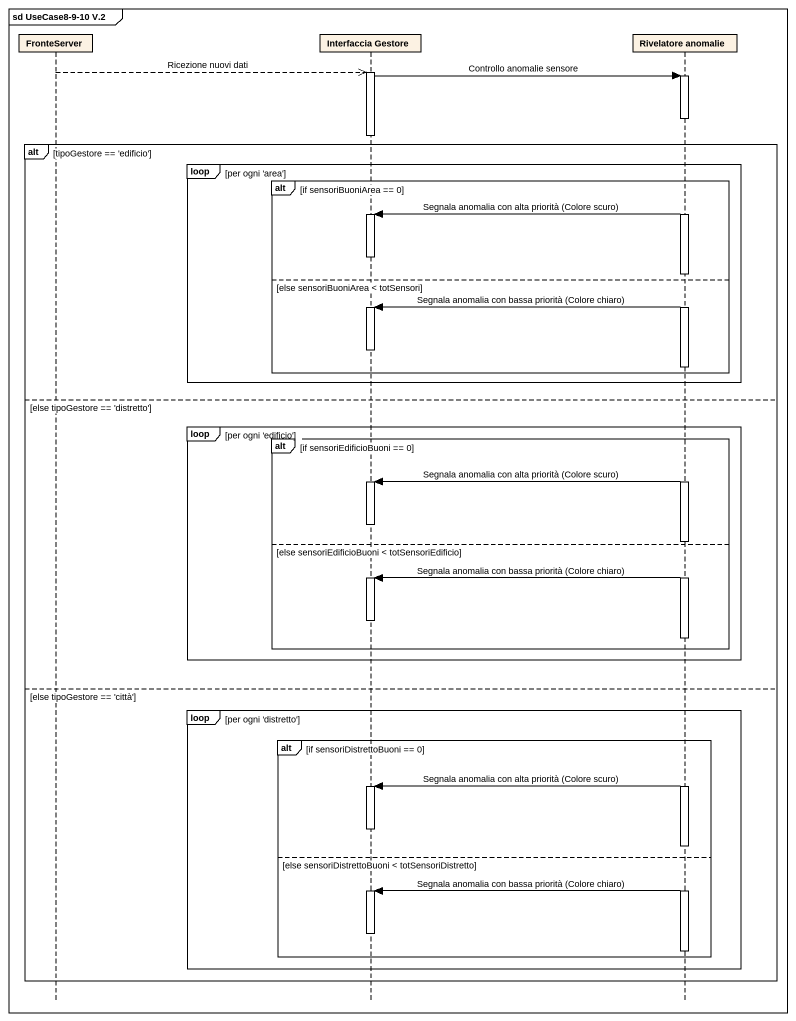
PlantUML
@startuml
mainframe sd UseCase8-9-10 V.2
hide footbox
participant FronteServer
participant "Interfaccia Gestore" as Interfaccia_Gestore
participant "Rivelatore anomalie" as Rivelatore_anomalie

FronteServer -->> Interfaccia_Gestore : Ricezione nuovi dati
activate Interfaccia_Gestore
Interfaccia_Gestore -> Rivelatore_anomalie : Controllo anomalie sensore
activate Rivelatore_anomalie
deactivate Interfaccia_Gestore
alt tipoGestore == 'edificio'
  loop per ogni 'area'
    alt if sensoriBuoniArea == 0
      Rivelatore_anomalie -> Interfaccia_Gestore : Segnala anomalia con alta priorità (Colore scuro)
      activate Interfaccia_Gestore
      deactivate Interfaccia_Gestore
    else else sensoriBuoniArea < totSensori
      Rivelatore_anomalie -> Interfaccia_Gestore : Segnala anomalia con bassa priorità (Colore chiaro)
      activate Interfaccia_Gestore
      deactivate Interfaccia_Gestore
    end
  end
else else tipoGestore == 'distretto'
  loop per ogni 'edificio'
    alt if sensoriEdificioBuoni == 0
      Rivelatore_anomalie -> Interfaccia_Gestore : Segnala anomalia con alta priorità (Colore scuro)
      activate Interfaccia_Gestore
      deactivate Interfaccia_Gestore
    else else sensoriEdificioBuoni < totSensoriEdificio
      Rivelatore_anomalie -> Interfaccia_Gestore : Segnala anomalia con bassa priorità (Colore chiaro)
      activate Interfaccia_Gestore
      deactivate Interfaccia_Gestore
    end
  end
else else tipoGestore == 'città'
  loop per ogni 'distretto'
    alt if sensoriDistrettoBuoni == 0
      Rivelatore_anomalie -> Interfaccia_Gestore : Segnala anomalia con alta priorità (Colore scuro)
      activate Interfaccia_Gestore
      deactivate Interfaccia_Gestore
    else else sensoriDistrettoBuoni < totSensoriDistretto
      Rivelatore_anomalie -> Interfaccia_Gestore : Segnala anomalia con bassa priorità (Colore chiaro)
      activate Interfaccia_Gestore
      deactivate Interfaccia_Gestore
      deactivate Rivelatore_anomalie
    end
  end
end
@enduml
